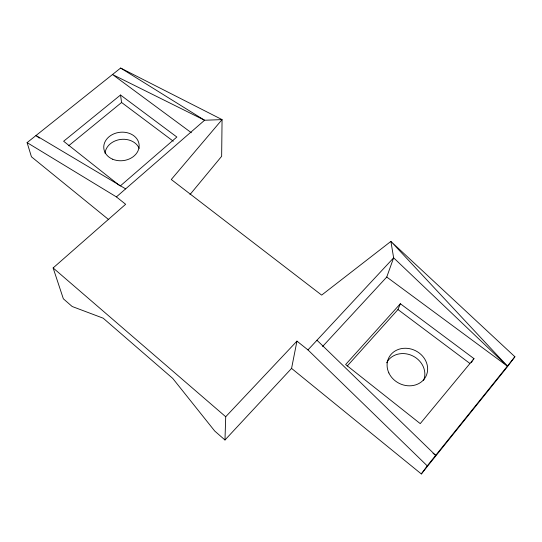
<?xml version="1.0" encoding="UTF-8"?>
<svg xmlns="http://www.w3.org/2000/svg" width="542" height="542" viewBox="0 0 542 542"><rect width="100%" height="100%" fill="white"/><g stroke="black" fill="none" stroke-linecap="round" stroke-linejoin="round"><path stroke-width="0.81" d="M189.991 194.571L221.651 156.299L222.064 119.606L120.622 68.048L27.1 142.614L116.401 196.895L125.642 204.273L53.13 267.944L63.353 298.798L72.167 306.501L103.176 318.181L172.722 378.391L214.727 431.039L224.977 439.996L225.716 416.744L296.955 341.121L307.958 349.908L427.245 465.863L421.33 473.952L291.569 368.397L296.955 341.121M322.585 346.507L386.751 277.037L393.634 257.836L390.897 241.4L321.657 295.105L171.279 179.504L222.064 119.606L204.585 120.249L112.512 74.511L191.36 132.736M347.253 366.006L397.963 309.557L400.355 303.73L473.972 358.635L473.112 359.956M471.391 362.605L472.251 361.277M386.751 277.037L507.373 366.121L390.897 241.4L514.9 356.758L507.041 367.225L421.33 473.952M427.245 465.863L514.9 356.758M473.972 358.635L420.24 423.62L345.62 364.536L400.355 303.73M307.958 349.908L393.634 257.836L507.373 366.121M224.977 439.996L291.569 368.397M116.401 196.895L204.585 120.249L120.622 68.048M120.189 186.035L176.855 137.031L120.52 95.013L63.631 141.252L119.531 185.513M68.665 145.764L121.591 102.492L120.52 95.013M125.642 188.867L36.016 135.507L39.309 138.142M121.591 102.492L173.271 141.211M397.963 309.557L469.853 363.418M433.038 453.248L435.68 455.361L316.968 340.22M108.786 219.713L31.443 156.801L27.1 142.614M53.13 267.944L225.716 416.744M386.609 362.808A20.488 18.069 27 0 1 412.53 355.809A20.488 18.069 27 0 1 423.553 380.491M105.053 153.271A17.547 14.167 -6.5 0 1 120.277 139.49A17.547 14.167 -6.5 0 1 139.145 148.352M388.865 372.943A20.765 18.259 26.6 0 0 423.817 379.542A20.765 18.259 26.6 0 0 409.42 348.648A20.765 18.259 26.6 0 0 388.865 372.943M112.702 159.24A17.757 14.268 -6.4 0 0 139.165 145.662A17.757 14.268 -6.4 0 0 112.485 134.491A17.757 14.268 -6.4 0 0 112.702 159.24"/></g></svg>
